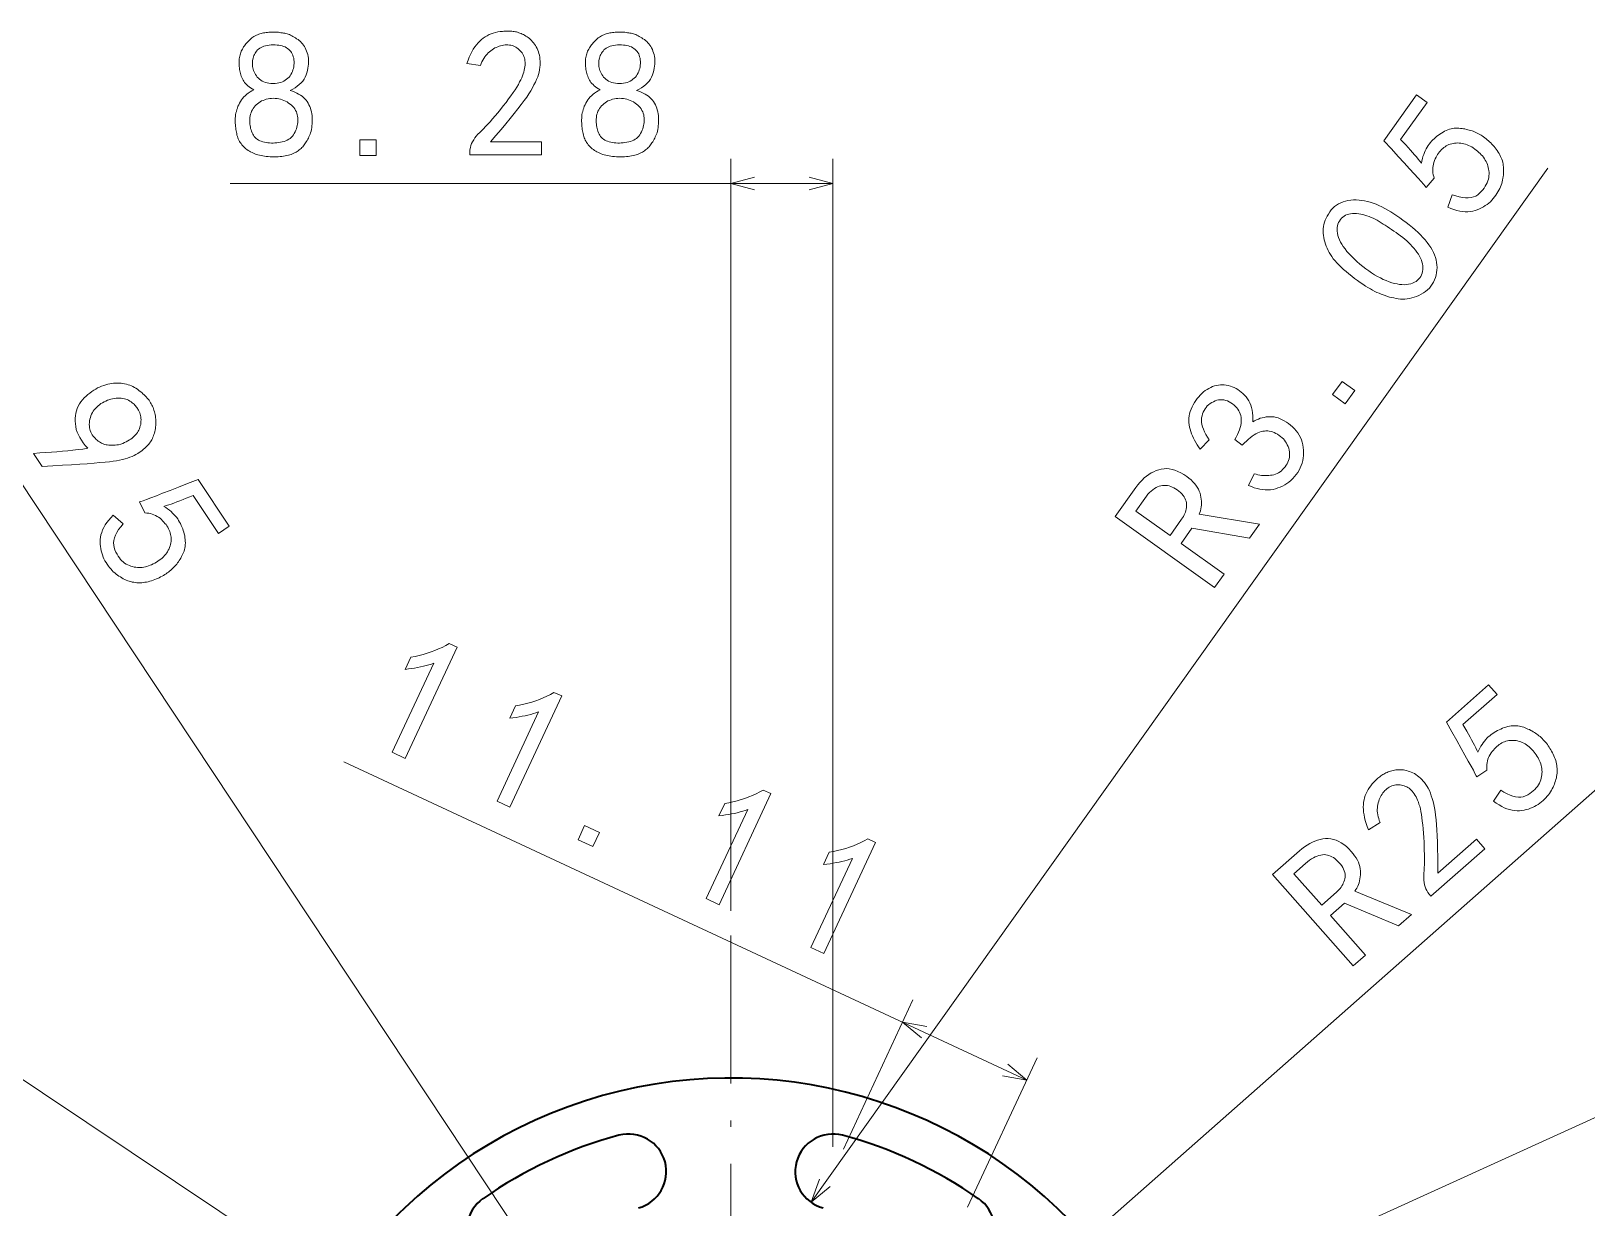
# Model space of a CAD drawing. Extents: x 71 to 1149, y 128 to 824.
# Drawn here: x 652.7 to 778.9, y 725.6 to 821 of the extents above; entities that cross this region are included whole.
import ezdxf

# ---------------------------------------------------------------- set-up
doc = ezdxf.new("R2010")
doc.units = 0
doc.linetypes.add('DASHDOT', pattern=[18.5, 12, -3, 0.5, -3])

msp = doc.modelspace()

# ---------------------------------------------------------------- linework, layer by layer
at = {"color": 7, "lineweight": 13}
for p, q in [((709.49, 697.62), (629.94, 817.54)), ((709.49, 749.67), (709.49, 810.67)), ((717.77, 730.53), (717.77, 810.67)), ((716, 726.05), (775.75, 809.91)), ((668.89, 808.67), (717.77, 808.67)), ((709.49, 697.62), (585.78, 780.28)), ((709.49, 697.62), (794, 772.19)), ((678.11, 761.78), (733.5, 735.96)), ((737.2, 713.62), (842.66, 761.66)), ((718.62, 730.35), (724.27, 742.47)), ((728.69, 725.65), (734.34, 737.77))]:
    msp.add_line(p, q, dxfattribs=at)
at = {"color": 7, "linetype": 'DASHDOT', "lineweight": 13}
msp.add_line((709.49, 747.67), (709.49, 647.57), dxfattribs=at)
at = {"color": 7, "lineweight": 13}
for points in [[(669.3, 813.85), (669.3, 813.98), (669.31, 814.12), (669.33, 814.26), (669.35, 814.4), (669.39, 814.53), (669.42, 814.67), (669.47, 814.8), (669.52, 814.94), (669.58, 815.07), (669.65, 815.2), (669.72, 815.34), (669.8, 815.46), (669.9, 815.58), (670, 815.7), (670.11, 815.8), (670.23, 815.91), (670.36, 816.01), (670.5, 816.1), (670.64, 816.19), (670.8, 816.27), (670.67, 816.36), (670.54, 816.44), (670.43, 816.52), (670.32, 816.61), (670.22, 816.7), (670.14, 816.79), (670.06, 816.88), (669.99, 816.98), (669.93, 817.07), (669.88, 817.17), (669.83, 817.27), (669.79, 817.37), (669.76, 817.48), (669.72, 817.59), (669.7, 817.7), (669.67, 817.81), (669.65, 817.93), (669.64, 818.05), (669.62, 818.17), (669.62, 818.3), (669.61, 818.42), (669.61, 818.54), (669.62, 818.66), (669.63, 818.78), (669.65, 818.89), (669.67, 819), (669.69, 819.1), (669.72, 819.2), (669.75, 819.3), (669.79, 819.4), (669.83, 819.49), (669.88, 819.58), (669.93, 819.67), (669.98, 819.76), (670.04, 819.84), (670.11, 819.93), (670.17, 820.01), (670.24, 820.1), (670.32, 820.18), (670.4, 820.26), (670.48, 820.34), (670.56, 820.41), (670.65, 820.48), (670.73, 820.54), (670.82, 820.6), (670.91, 820.65), (671.01, 820.7), (671.1, 820.74), (671.2, 820.78), (671.29, 820.81), (671.39, 820.84), (671.49, 820.86), (671.6, 820.89), (671.7, 820.9), (671.81, 820.92), (671.91, 820.93), (672.02, 820.94), (672.13, 820.95), (672.25, 820.95), (672.36, 820.96), (672.48, 820.96), (672.59, 820.95), (672.7, 820.95), (672.81, 820.94), (672.91, 820.93), (673.01, 820.91), (673.12, 820.9), (673.21, 820.88), (673.31, 820.86), (673.4, 820.84), (673.5, 820.82), (673.59, 820.78), (673.69, 820.75), (673.78, 820.71), (673.88, 820.66), (673.98, 820.61), (674.08, 820.55), (674.18, 820.49), (674.28, 820.42), (674.39, 820.35), (674.49, 820.27), (674.58, 820.19), (674.67, 820.1), (674.76, 820), (674.83, 819.89), (674.91, 819.78), (674.97, 819.67), (675.03, 819.54), (675.09, 819.42), (675.14, 819.28), (675.18, 819.14), (675.21, 818.99), (675.23, 818.84), (675.24, 818.69), (675.25, 818.53), (675.24, 818.36), (675.22, 818.2), (675.19, 818.02), (675.16, 817.84), (675.11, 817.66), (675.05, 817.48), (674.97, 817.31), (674.88, 817.14), (674.77, 816.99), (674.64, 816.84), (674.49, 816.7), (674.33, 816.57), (674.16, 816.44), (673.96, 816.32), (673.75, 816.22), (673.94, 816.16), (674.12, 816.09), (674.29, 816.01), (674.44, 815.93), (674.59, 815.85), (674.72, 815.76), (674.84, 815.66), (674.95, 815.55), (675.05, 815.44), (675.14, 815.32), (675.21, 815.2), (675.28, 815.07), (675.34, 814.93), (675.4, 814.79), (675.44, 814.65), (675.48, 814.5), (675.51, 814.34), (675.53, 814.18), (675.54, 814.02), (675.54, 813.85), (675.54, 813.68), (675.53, 813.51), (675.52, 813.36), (675.5, 813.21), (675.48, 813.07), (675.45, 812.93), (675.41, 812.8), (675.38, 812.68), (675.33, 812.57), (675.28, 812.46), (675.23, 812.36), (675.18, 812.26), (675.12, 812.16), (675.06, 812.07), (675.01, 811.98), (674.95, 811.9), (674.89, 811.82), (674.83, 811.74), (674.77, 811.66), (674.7, 811.59), (674.64, 811.52), (674.57, 811.46), (674.49, 811.4), (674.41, 811.34), (674.33, 811.28), (674.24, 811.23), (674.15, 811.18), (674.05, 811.13), (673.94, 811.08), (673.84, 811.04), (673.72, 811), (673.61, 810.97), (673.48, 810.94), (673.35, 810.91), (673.22, 810.89), (673.07, 810.87), (672.93, 810.86), (672.77, 810.85), (672.61, 810.84), (672.45, 810.84), (672.28, 810.84), (672.12, 810.85), (671.97, 810.86), (671.82, 810.87), (671.67, 810.89), (671.53, 810.91), (671.39, 810.94), (671.26, 810.97), (671.13, 811), (671, 811.04), (670.88, 811.09), (670.77, 811.13), (670.66, 811.18), (670.55, 811.24), (670.45, 811.3), (670.35, 811.36), (670.25, 811.43), (670.16, 811.5), (670.08, 811.57), (669.99, 811.65), (669.91, 811.73), (669.84, 811.82), (669.77, 811.91), (669.71, 812), (669.65, 812.09), (669.6, 812.19), (669.55, 812.29), (669.51, 812.39), (669.48, 812.5), (669.44, 812.6), (669.42, 812.72), (669.39, 812.83), (669.37, 812.95), (669.35, 813.07), (669.34, 813.19), (669.32, 813.31), (669.31, 813.44), (669.3, 813.57), (669.3, 813.71)], [(688.32, 811.25), (688.33, 811.42), (688.37, 811.59), (688.41, 811.75), (688.47, 811.91), (688.55, 812.07), (688.64, 812.22), (688.74, 812.37), (688.85, 812.52), (688.98, 812.67), (689.13, 812.81), (689.28, 812.95), (689.44, 813.11), (689.61, 813.29), (689.79, 813.49), (689.98, 813.69), (690.17, 813.92), (690.38, 814.16), (690.59, 814.42), (690.81, 814.69), (691.03, 814.97), (691.26, 815.26), (691.46, 815.54), (691.65, 815.8), (691.83, 816.05), (691.99, 816.28), (692.13, 816.5), (692.26, 816.71), (692.36, 816.91), (692.46, 817.09), (692.54, 817.26), (692.6, 817.42), (692.66, 817.57), (692.71, 817.72), (692.74, 817.87), (692.77, 818.01), (692.8, 818.14), (692.81, 818.28), (692.81, 818.4), (692.81, 818.53), (692.8, 818.64), (692.78, 818.76), (692.75, 818.87), (692.71, 818.97), (692.67, 819.07), (692.62, 819.17), (692.56, 819.27), (692.49, 819.35), (692.42, 819.44), (692.34, 819.52), (692.25, 819.6), (692.15, 819.67), (692.06, 819.73), (691.96, 819.78), (691.85, 819.83), (691.75, 819.87), (691.64, 819.89), (691.53, 819.91), (691.41, 819.92), (691.3, 819.92), (691.18, 819.92), (691.06, 819.9), (690.94, 819.88), (690.82, 819.85), (690.7, 819.81), (690.59, 819.77), (690.47, 819.72), (690.36, 819.67), (690.24, 819.6), (690.13, 819.53), (690.02, 819.45), (689.91, 819.37), (689.81, 819.28), (689.72, 819.17), (689.62, 819.07), (689.54, 818.95), (689.46, 818.82), (689.38, 818.69), (689.31, 818.55), (689.24, 818.4), (689.18, 818.24), (688.09, 818.41), (688.18, 818.67), (688.28, 818.92), (688.39, 819.15), (688.5, 819.36), (688.61, 819.56), (688.73, 819.75), (688.86, 819.92), (688.99, 820.08), (689.13, 820.22), (689.27, 820.35), (689.42, 820.47), (689.57, 820.57), (689.73, 820.66), (689.89, 820.75), (690.06, 820.82), (690.23, 820.88), (690.41, 820.93), (690.59, 820.97), (690.78, 821), (690.98, 821.01), (691.09, 821.02), (691.2, 821.03), (691.31, 821.04), (691.42, 821.04), (691.52, 821.04), (691.63, 821.03), (691.73, 821.02), (691.83, 821.01), (691.92, 821), (692.02, 820.99), (692.11, 820.97), (692.2, 820.94), (692.3, 820.91), (692.39, 820.88), (692.49, 820.84), (692.58, 820.8), (692.68, 820.75), (692.77, 820.7), (692.87, 820.64), (692.97, 820.58), (693.07, 820.51), (693.16, 820.44), (693.25, 820.36), (693.33, 820.28), (693.42, 820.18), (693.5, 820.08), (693.57, 819.98), (693.64, 819.87), (693.71, 819.75), (693.78, 819.63), (693.84, 819.5), (693.89, 819.36), (693.93, 819.22), (693.97, 819.08), (694, 818.93), (694.01, 818.77), (694.03, 818.61), (694.03, 818.44), (694.02, 818.27), (694.01, 818.1), (693.99, 817.91), (693.95, 817.72), (693.89, 817.53), (693.83, 817.32), (693.74, 817.11), (693.65, 816.9), (693.53, 816.67), (693.41, 816.44), (693.27, 816.2), (693.11, 815.96), (692.94, 815.69), (692.73, 815.4), (692.49, 815.08), (692.23, 814.74), (691.93, 814.36), (691.6, 813.96), (691.24, 813.52), (690.86, 813.06), (690.44, 812.57), (689.99, 812.05), (694.15, 812.05), (694.15, 811.01), (688.32, 811.01)], [(697.39, 813.85), (697.4, 813.98), (697.41, 814.12), (697.42, 814.26), (697.45, 814.4), (697.48, 814.53), (697.52, 814.67), (697.56, 814.8), (697.61, 814.94), (697.67, 815.07), (697.74, 815.2), (697.81, 815.34), (697.9, 815.46), (697.99, 815.58), (698.09, 815.7), (698.2, 815.8), (698.32, 815.91), (698.45, 816.01), (698.59, 816.1), (698.74, 816.19), (698.89, 816.27), (698.76, 816.36), (698.64, 816.44), (698.52, 816.52), (698.41, 816.61), (698.32, 816.7), (698.23, 816.79), (698.15, 816.88), (698.08, 816.98), (698.02, 817.07), (697.97, 817.17), (697.93, 817.27), (697.89, 817.37), (697.85, 817.48), (697.82, 817.59), (697.79, 817.7), (697.76, 817.81), (697.74, 817.93), (697.73, 818.05), (697.72, 818.17), (697.71, 818.3), (697.71, 818.42), (697.71, 818.54), (697.71, 818.66), (697.72, 818.78), (697.74, 818.89), (697.76, 819), (697.78, 819.1), (697.81, 819.2), (697.84, 819.3), (697.88, 819.4), (697.93, 819.49), (697.97, 819.58), (698.02, 819.67), (698.08, 819.76), (698.14, 819.84), (698.2, 819.93), (698.27, 820.01), (698.34, 820.1), (698.41, 820.18), (698.49, 820.26), (698.57, 820.34), (698.66, 820.41), (698.74, 820.48), (698.83, 820.54), (698.92, 820.6), (699.01, 820.65), (699.1, 820.7), (699.19, 820.74), (699.29, 820.78), (699.39, 820.81), (699.48, 820.84), (699.59, 820.86), (699.69, 820.89), (699.79, 820.9), (699.9, 820.92), (700.01, 820.93), (700.12, 820.94), (700.23, 820.95), (700.34, 820.95), (700.46, 820.96), (700.57, 820.96), (700.68, 820.95), (700.79, 820.95), (700.9, 820.94), (701, 820.93), (701.11, 820.91), (701.21, 820.9), (701.31, 820.88), (701.4, 820.86), (701.5, 820.84), (701.59, 820.82), (701.68, 820.78), (701.78, 820.75), (701.87, 820.71), (701.97, 820.66), (702.07, 820.61), (702.17, 820.55), (702.27, 820.49), (702.37, 820.42), (702.48, 820.35), (702.58, 820.27), (702.67, 820.19), (702.76, 820.1), (702.85, 820), (702.93, 819.89), (703, 819.78), (703.06, 819.67), (703.13, 819.54), (703.18, 819.42), (703.23, 819.28), (703.27, 819.14), (703.3, 818.99), (703.32, 818.84), (703.34, 818.69), (703.34, 818.53), (703.33, 818.36), (703.31, 818.2), (703.29, 818.02), (703.25, 817.84), (703.2, 817.66), (703.14, 817.48), (703.06, 817.31), (702.97, 817.14), (702.86, 816.99), (702.73, 816.84), (702.59, 816.7), (702.43, 816.57), (702.25, 816.44), (702.05, 816.32), (701.84, 816.22), (702.03, 816.16), (702.21, 816.09), (702.38, 816.01), (702.54, 815.93), (702.68, 815.85), (702.81, 815.76), (702.93, 815.66), (703.04, 815.55), (703.14, 815.44), (703.23, 815.32), (703.31, 815.2), (703.38, 815.07), (703.44, 814.93), (703.49, 814.79), (703.53, 814.65), (703.57, 814.5), (703.6, 814.34), (703.62, 814.18), (703.63, 814.02), (703.63, 813.85), (703.63, 813.68), (703.62, 813.51), (703.61, 813.36), (703.59, 813.21), (703.57, 813.07), (703.54, 812.93), (703.51, 812.8), (703.47, 812.68), (703.42, 812.57), (703.37, 812.46), (703.32, 812.36), (703.27, 812.26), (703.21, 812.16), (703.16, 812.07), (703.1, 811.98), (703.04, 811.9), (702.98, 811.82), (702.92, 811.74), (702.86, 811.66), (702.8, 811.59), (702.73, 811.52), (702.66, 811.46), (702.58, 811.4), (702.5, 811.34), (702.42, 811.28), (702.33, 811.23), (702.24, 811.18), (702.14, 811.13), (702.04, 811.08), (701.93, 811.04), (701.82, 811), (701.7, 810.97), (701.57, 810.94), (701.44, 810.91), (701.31, 810.89), (701.17, 810.87), (701.02, 810.86), (700.87, 810.85), (700.71, 810.84), (700.54, 810.84), (700.38, 810.84), (700.22, 810.85), (700.06, 810.86), (699.91, 810.87), (699.76, 810.89), (699.62, 810.91), (699.48, 810.94), (699.35, 810.97), (699.22, 811), (699.1, 811.04), (698.98, 811.09), (698.86, 811.13), (698.75, 811.18), (698.64, 811.24), (698.54, 811.3), (698.44, 811.36), (698.35, 811.43), (698.26, 811.5), (698.17, 811.57), (698.09, 811.65), (698.01, 811.73), (697.93, 811.82), (697.87, 811.91), (697.8, 812), (697.75, 812.09), (697.69, 812.19), (697.65, 812.29), (697.6, 812.39), (697.57, 812.5), (697.54, 812.6), (697.51, 812.72), (697.48, 812.83), (697.46, 812.95), (697.44, 813.07), (697.43, 813.19), (697.41, 813.31), (697.4, 813.44), (697.4, 813.57), (697.39, 813.71)], [(670.69, 818.41), (670.69, 818.3), (670.7, 818.18), (670.72, 818.07), (670.75, 817.96), (670.79, 817.85), (670.83, 817.74), (670.88, 817.63), (670.95, 817.53), (671.01, 817.42), (671.09, 817.31), (671.18, 817.22), (671.27, 817.13), (671.38, 817.05), (671.49, 816.98), (671.61, 816.92), (671.74, 816.88), (671.88, 816.84), (672.03, 816.82), (672.19, 816.8), (672.36, 816.79), (672.53, 816.8), (672.69, 816.82), (672.84, 816.84), (672.99, 816.88), (673.12, 816.92), (673.25, 816.98), (673.36, 817.05), (673.47, 817.13), (673.57, 817.22), (673.66, 817.31), (673.75, 817.42), (673.82, 817.53), (673.88, 817.65), (673.94, 817.76), (673.98, 817.89), (674.02, 818.01), (674.04, 818.14), (674.06, 818.28), (674.07, 818.42), (674.07, 818.56), (674.06, 818.7), (674.04, 818.83), (674.01, 818.96), (673.97, 819.08), (673.92, 819.19), (673.87, 819.29), (673.8, 819.39), (673.73, 819.47), (673.64, 819.55), (673.55, 819.63), (673.45, 819.69), (673.34, 819.75), (673.22, 819.8), (673.1, 819.84), (672.97, 819.87), (672.83, 819.9), (672.69, 819.91), (672.54, 819.92), (672.38, 819.92), (672.22, 819.92), (672.06, 819.9), (671.9, 819.88), (671.76, 819.85), (671.63, 819.81), (671.5, 819.76), (671.39, 819.71), (671.29, 819.65), (671.19, 819.58), (671.11, 819.51), (671.03, 819.42), (670.97, 819.34), (670.91, 819.25), (670.86, 819.15), (670.81, 819.05), (670.77, 818.95), (670.74, 818.85), (670.72, 818.75), (670.7, 818.64), (670.69, 818.53)], [(698.78, 818.41), (698.78, 818.3), (698.8, 818.18), (698.82, 818.07), (698.84, 817.96), (698.88, 817.85), (698.92, 817.74), (698.98, 817.63), (699.04, 817.53), (699.11, 817.42), (699.18, 817.31), (699.27, 817.22), (699.36, 817.13), (699.47, 817.05), (699.58, 816.98), (699.7, 816.92), (699.84, 816.88), (699.98, 816.84), (700.13, 816.82), (700.29, 816.8), (700.46, 816.79), (700.62, 816.8), (700.78, 816.82), (700.94, 816.84), (701.08, 816.88), (701.21, 816.92), (701.34, 816.98), (701.46, 817.05), (701.56, 817.13), (701.66, 817.22), (701.76, 817.31), (701.84, 817.42), (701.91, 817.53), (701.97, 817.65), (702.03, 817.76), (702.07, 817.89), (702.11, 818.01), (702.14, 818.14), (702.15, 818.28), (702.16, 818.42), (702.16, 818.56), (702.15, 818.7), (702.13, 818.83), (702.1, 818.96), (702.06, 819.08), (702.02, 819.19), (701.96, 819.29), (701.89, 819.39), (701.82, 819.47), (701.73, 819.55), (701.64, 819.63), (701.54, 819.69), (701.43, 819.75), (701.31, 819.8), (701.19, 819.84), (701.06, 819.87), (700.93, 819.9), (700.78, 819.91), (700.63, 819.92), (700.47, 819.92), (700.31, 819.92), (700.15, 819.9), (699.99, 819.88), (699.85, 819.85), (699.72, 819.81), (699.6, 819.76), (699.48, 819.71), (699.38, 819.65), (699.28, 819.58), (699.2, 819.51), (699.13, 819.42), (699.06, 819.34), (699, 819.25), (698.95, 819.15), (698.9, 819.05), (698.87, 818.95), (698.83, 818.85), (698.81, 818.75), (698.79, 818.64), (698.78, 818.53)], [(670.48, 813.9), (670.48, 813.77), (670.48, 813.63), (670.49, 813.5), (670.51, 813.38), (670.53, 813.25), (670.55, 813.13), (670.59, 813.02), (670.62, 812.91), (670.67, 812.8), (670.72, 812.69), (670.77, 812.59), (670.84, 812.5), (670.91, 812.41), (670.99, 812.33), (671.08, 812.26), (671.18, 812.2), (671.29, 812.15), (671.41, 812.1), (671.53, 812.06), (671.67, 812.03), (671.81, 812), (671.95, 811.98), (672.09, 811.97), (672.23, 811.96), (672.38, 811.96), (672.52, 811.97), (672.67, 811.98), (672.82, 812), (672.96, 812.02), (673.11, 812.05), (673.26, 812.09), (673.4, 812.14), (673.52, 812.2), (673.64, 812.27), (673.75, 812.34), (673.85, 812.43), (673.94, 812.52), (674.02, 812.63), (674.09, 812.74), (674.15, 812.86), (674.21, 812.99), (674.26, 813.12), (674.29, 813.25), (674.33, 813.37), (674.35, 813.5), (674.37, 813.63), (674.38, 813.75), (674.38, 813.88), (674.37, 814.01), (674.36, 814.14), (674.33, 814.26), (674.3, 814.38), (674.26, 814.5), (674.2, 814.61), (674.13, 814.72), (674.06, 814.83), (673.97, 814.93), (673.87, 815.02), (673.76, 815.12), (673.63, 815.2), (673.51, 815.29), (673.38, 815.36), (673.24, 815.42), (673.11, 815.47), (672.97, 815.52), (672.83, 815.55), (672.69, 815.57), (672.54, 815.58), (672.4, 815.59), (672.25, 815.58), (672.1, 815.57), (671.96, 815.54), (671.82, 815.51), (671.69, 815.47), (671.56, 815.42), (671.44, 815.37), (671.32, 815.3), (671.21, 815.23), (671.11, 815.15), (671, 815.06), (670.91, 814.97), (670.83, 814.87), (670.75, 814.76), (670.69, 814.65), (670.63, 814.54), (670.58, 814.42), (670.54, 814.3), (670.51, 814.17), (670.49, 814.04)], [(698.58, 813.9), (698.57, 813.77), (698.58, 813.63), (698.59, 813.5), (698.6, 813.38), (698.62, 813.25), (698.65, 813.13), (698.68, 813.02), (698.72, 812.91), (698.76, 812.8), (698.81, 812.69), (698.86, 812.59), (698.93, 812.5), (699, 812.41), (699.09, 812.33), (699.18, 812.26), (699.28, 812.2), (699.38, 812.15), (699.5, 812.1), (699.63, 812.06), (699.76, 812.03), (699.9, 812), (700.04, 811.98), (700.18, 811.97), (700.33, 811.96), (700.47, 811.96), (700.61, 811.97), (700.76, 811.98), (700.91, 812), (701.06, 812.02), (701.21, 812.05), (701.35, 812.09), (701.49, 812.14), (701.62, 812.2), (701.73, 812.27), (701.84, 812.34), (701.94, 812.43), (702.03, 812.52), (702.11, 812.63), (702.18, 812.74), (702.25, 812.86), (702.3, 812.99), (702.35, 813.12), (702.39, 813.25), (702.42, 813.37), (702.44, 813.5), (702.46, 813.63), (702.47, 813.75), (702.47, 813.88), (702.46, 814.01), (702.45, 814.14), (702.43, 814.26), (702.39, 814.38), (702.35, 814.5), (702.29, 814.61), (702.23, 814.72), (702.15, 814.83), (702.06, 814.93), (701.96, 815.02), (701.85, 815.12), (701.73, 815.2), (701.6, 815.29), (701.47, 815.36), (701.33, 815.42), (701.2, 815.47), (701.06, 815.52), (700.92, 815.55), (700.78, 815.57), (700.64, 815.58), (700.49, 815.59), (700.34, 815.58), (700.19, 815.57), (700.05, 815.54), (699.91, 815.51), (699.78, 815.47), (699.65, 815.42), (699.53, 815.37), (699.41, 815.3), (699.3, 815.23), (699.2, 815.15), (699.1, 815.06), (699, 814.97), (698.92, 814.87), (698.84, 814.76), (698.78, 814.65), (698.72, 814.54), (698.67, 814.42), (698.64, 814.3), (698.61, 814.17), (698.59, 814.04)], [(768.01, 807.77), (768.3, 807.67), (768.58, 807.59), (768.84, 807.54), (769.09, 807.51), (769.31, 807.51), (769.53, 807.54), (769.73, 807.59), (769.91, 807.66), (770.07, 807.77), (770.22, 807.89), (770.36, 808.03), (770.48, 808.17), (770.59, 808.31), (770.69, 808.45), (770.77, 808.6), (770.84, 808.74), (770.89, 808.88), (770.94, 809.02), (770.97, 809.16), (770.98, 809.3), (770.99, 809.45), (770.99, 809.58), (770.98, 809.72), (770.96, 809.85), (770.93, 809.98), (770.9, 810.11), (770.86, 810.23), (770.81, 810.35), (770.75, 810.47), (770.69, 810.58), (770.61, 810.69), (770.54, 810.8), (770.45, 810.91), (770.36, 811.01), (770.27, 811.11), (770.17, 811.2), (770.06, 811.3), (769.95, 811.39), (769.84, 811.47), (769.71, 811.56), (769.59, 811.64), (769.46, 811.71), (769.33, 811.77), (769.21, 811.82), (769.08, 811.87), (768.95, 811.9), (768.83, 811.93), (768.7, 811.95), (768.57, 811.96), (768.44, 811.97), (768.32, 811.96), (768.19, 811.95), (768.07, 811.93), (767.96, 811.9), (767.84, 811.87), (767.73, 811.83), (767.63, 811.78), (767.52, 811.73), (767.42, 811.66), (767.32, 811.59), (767.23, 811.51), (767.14, 811.43), (767.06, 811.34), (766.97, 811.24), (766.9, 811.14), (766.82, 811.03), (766.75, 810.92), (766.69, 810.8), (766.63, 810.67), (766.57, 810.53), (766.52, 810.39), (766.48, 810.25), (766.45, 810.11), (766.43, 809.97), (766.42, 809.83), (766.43, 809.69), (766.44, 809.54), (766.46, 809.39), (766.5, 809.25), (766.54, 809.1), (765.88, 808.36), (765.8, 808.46), (765.67, 808.61), (765.48, 808.83), (765.23, 809.11), (764.92, 809.46), (764.55, 809.87), (764.11, 810.34), (763.62, 810.88), (763.07, 811.48), (762.47, 812.14), (765.12, 815.86), (765.96, 815.26), (763.82, 812.25), (764.03, 812.02), (764.24, 811.8), (764.43, 811.59), (764.62, 811.39), (764.79, 811.2), (764.95, 811.01), (765.11, 810.83), (765.25, 810.66), (765.38, 810.49), (765.5, 810.33), (765.54, 810.52), (765.59, 810.7), (765.63, 810.87), (765.69, 811.03), (765.75, 811.19), (765.82, 811.34), (765.89, 811.48), (765.97, 811.62), (766.05, 811.75), (766.14, 811.87), (766.23, 811.99), (766.33, 812.1), (766.43, 812.21), (766.54, 812.31), (766.65, 812.41), (766.76, 812.51), (766.88, 812.6), (767, 812.68), (767.13, 812.77), (767.26, 812.84), (767.39, 812.92), (767.52, 812.98), (767.65, 813.03), (767.78, 813.08), (767.91, 813.12), (768.04, 813.14), (768.17, 813.16), (768.3, 813.17), (768.43, 813.17), (768.55, 813.17), (768.68, 813.15), (768.8, 813.14), (768.92, 813.12), (769.04, 813.1), (769.16, 813.07), (769.27, 813.04), (769.39, 813.01), (769.5, 812.98), (769.61, 812.94), (769.71, 812.91), (769.82, 812.86), (769.93, 812.82), (770.03, 812.77), (770.13, 812.71), (770.24, 812.66), (770.34, 812.59), (770.44, 812.53), (770.55, 812.46), (770.65, 812.39), (770.75, 812.31), (770.85, 812.23), (770.94, 812.15), (771.04, 812.06), (771.13, 811.97), (771.22, 811.87), (771.31, 811.78), (771.4, 811.67), (771.49, 811.57), (771.57, 811.46), (771.66, 811.35), (771.73, 811.23), (771.81, 811.11), (771.87, 811), (771.93, 810.88), (771.98, 810.76), (772.03, 810.64), (772.07, 810.51), (772.1, 810.39), (772.13, 810.27), (772.15, 810.14), (772.16, 810.02), (772.17, 809.89), (772.17, 809.76), (772.17, 809.63), (772.17, 809.5), (772.16, 809.37), (772.14, 809.23), (772.12, 809.1), (772.09, 808.96), (772.06, 808.82), (772.02, 808.68), (771.97, 808.55), (771.92, 808.41), (771.86, 808.27), (771.79, 808.14), (771.71, 808), (771.63, 807.86), (771.54, 807.73), (771.44, 807.59), (771.33, 807.46), (771.22, 807.33), (771.1, 807.2), (770.97, 807.09), (770.83, 806.98), (770.69, 806.88), (770.54, 806.78), (770.38, 806.7), (770.21, 806.62), (770.04, 806.55), (769.86, 806.48), (769.67, 806.43), (769.48, 806.4), (769.27, 806.38), (769.06, 806.38), (768.84, 806.4), (768.62, 806.44), (768.38, 806.49), (768.14, 806.56), (767.89, 806.65), (767.64, 806.75)], [(680.74, 810.96), (679.41, 810.96), (679.41, 812.23), (680.74, 812.23)], [(759.85, 801.16), (759.62, 801.34), (759.4, 801.53), (759.19, 801.71), (759, 801.89), (758.82, 802.07), (758.65, 802.24), (758.5, 802.41), (758.36, 802.58), (758.24, 802.75), (758.13, 802.92), (758.03, 803.09), (757.94, 803.25), (757.86, 803.42), (757.79, 803.59), (757.73, 803.76), (757.67, 803.94), (757.63, 804.11), (757.59, 804.29), (757.57, 804.47), (757.55, 804.65), (757.54, 804.82), (757.55, 805), (757.57, 805.18), (757.6, 805.35), (757.64, 805.53), (757.7, 805.7), (757.77, 805.87), (757.86, 806.04), (757.96, 806.2), (758.07, 806.37), (758.19, 806.53), (758.32, 806.67), (758.47, 806.8), (758.62, 806.92), (758.79, 807.02), (758.96, 807.11), (759.15, 807.18), (759.35, 807.24), (759.55, 807.29), (759.77, 807.32), (760, 807.34), (760.22, 807.34), (760.45, 807.33), (760.68, 807.31), (760.9, 807.28), (761.13, 807.23), (761.36, 807.16), (761.6, 807.09), (761.83, 807), (762.06, 806.9), (762.3, 806.78), (762.53, 806.66), (762.77, 806.52), (763.02, 806.38), (763.26, 806.23), (763.51, 806.06), (763.76, 805.89), (764.01, 805.71), (764.27, 805.52), (764.52, 805.32), (764.77, 805.11), (765.01, 804.91), (765.23, 804.71), (765.44, 804.5), (765.63, 804.3), (765.81, 804.1), (765.97, 803.89), (766.12, 803.69), (766.26, 803.49), (766.38, 803.29), (766.48, 803.09), (766.57, 802.89), (766.64, 802.68), (766.7, 802.48), (766.74, 802.28), (766.76, 802.07), (766.77, 801.87), (766.76, 801.66), (766.74, 801.46), (766.7, 801.25), (766.64, 801.05), (766.57, 800.86), (766.49, 800.68), (766.39, 800.5), (766.28, 800.34), (766.15, 800.19), (766, 800.06), (765.85, 799.93), (765.67, 799.81), (765.49, 799.7), (765.29, 799.6), (765.1, 799.52), (764.91, 799.45), (764.72, 799.39), (764.54, 799.35), (764.35, 799.32), (764.17, 799.3), (763.98, 799.29), (763.8, 799.3), (763.62, 799.32), (763.45, 799.35), (763.27, 799.39), (763.09, 799.43), (762.92, 799.47), (762.75, 799.52), (762.57, 799.58), (762.4, 799.64), (762.23, 799.7), (762.07, 799.77), (761.9, 799.84), (761.73, 799.92), (761.55, 800.02), (761.37, 800.12), (761.17, 800.23), (760.97, 800.36), (760.76, 800.5), (760.55, 800.65), (760.32, 800.81), (760.09, 800.98)], [(760.28, 802.35), (760.52, 802.14), (760.75, 801.95), (760.99, 801.76), (761.23, 801.59), (761.47, 801.43), (761.7, 801.28), (761.94, 801.14), (762.18, 801.02), (762.41, 800.9), (762.65, 800.8), (762.88, 800.71), (763.11, 800.63), (763.32, 800.57), (763.54, 800.53), (763.74, 800.49), (763.93, 800.48), (764.12, 800.47), (764.3, 800.48), (764.47, 800.51), (764.64, 800.55), (764.79, 800.6), (764.94, 800.67), (765.07, 800.74), (765.18, 800.83), (765.28, 800.92), (765.37, 801.02), (765.45, 801.14), (765.51, 801.26), (765.56, 801.4), (765.59, 801.54), (765.61, 801.69), (765.62, 801.84), (765.61, 802), (765.59, 802.15), (765.55, 802.31), (765.5, 802.46), (765.43, 802.62), (765.35, 802.78), (765.26, 802.94), (765.14, 803.1), (765.02, 803.26), (764.89, 803.42), (764.76, 803.58), (764.62, 803.73), (764.47, 803.88), (764.32, 804.02), (764.16, 804.16), (763.99, 804.3), (763.81, 804.44), (763.63, 804.57), (763.45, 804.7), (763.27, 804.82), (763.09, 804.94), (762.92, 805.06), (762.74, 805.18), (762.57, 805.29), (762.4, 805.39), (762.24, 805.49), (762.07, 805.59), (761.91, 805.69), (761.75, 805.78), (761.59, 805.86), (761.42, 805.93), (761.26, 806), (761.09, 806.06), (760.93, 806.11), (760.76, 806.15), (760.59, 806.19), (760.42, 806.22), (760.24, 806.24), (760.08, 806.25), (759.92, 806.24), (759.76, 806.23), (759.62, 806.2), (759.49, 806.16), (759.36, 806.1), (759.24, 806.03), (759.13, 805.95), (759.03, 805.86), (758.94, 805.75), (758.86, 805.63), (758.79, 805.51), (758.74, 805.38), (758.7, 805.24), (758.68, 805.1), (758.67, 804.95), (758.68, 804.8), (758.7, 804.64), (758.74, 804.47), (758.79, 804.29), (758.86, 804.12), (758.94, 803.93), (759.05, 803.75), (759.17, 803.56), (759.31, 803.37), (759.47, 803.17), (759.64, 802.97), (759.83, 802.77), (760.05, 802.56)], [(652.95, 786.79), (653.44, 786.82), (653.92, 786.85), (654.39, 786.88), (654.84, 786.92), (655.29, 786.96), (655.72, 787), (656.14, 787.04), (656.55, 787.09), (656.94, 787.14), (657.33, 787.2), (657.14, 787.42), (656.97, 787.63), (656.82, 787.85), (656.69, 788.07), (656.58, 788.29), (656.49, 788.51), (656.41, 788.73), (656.36, 788.96), (656.33, 789.18), (656.31, 789.41), (656.32, 789.63), (656.34, 789.84), (656.37, 790.05), (656.42, 790.25), (656.49, 790.44), (656.57, 790.62), (656.66, 790.8), (656.78, 790.97), (656.9, 791.13), (657.05, 791.28), (657.2, 791.42), (657.35, 791.56), (657.51, 791.68), (657.66, 791.8), (657.82, 791.91), (657.98, 792), (658.14, 792.09), (658.3, 792.17), (658.46, 792.24), (658.63, 792.29), (658.79, 792.34), (658.96, 792.39), (659.12, 792.42), (659.27, 792.45), (659.43, 792.47), (659.59, 792.48), (659.74, 792.49), (659.89, 792.49), (660.04, 792.48), (660.18, 792.46), (660.33, 792.43), (660.47, 792.4), (660.61, 792.36), (660.74, 792.32), (660.88, 792.27), (661, 792.21), (661.13, 792.14), (661.25, 792.07), (661.37, 791.99), (661.49, 791.9), (661.6, 791.81), (661.71, 791.72), (661.81, 791.63), (661.91, 791.54), (662, 791.45), (662.08, 791.36), (662.16, 791.27), (662.24, 791.18), (662.31, 791.09), (662.37, 791), (662.43, 790.9), (662.48, 790.81), (662.54, 790.71), (662.58, 790.61), (662.63, 790.5), (662.67, 790.39), (662.71, 790.28), (662.74, 790.17), (662.77, 790.05), (662.8, 789.93), (662.82, 789.81), (662.84, 789.68), (662.85, 789.56), (662.86, 789.44), (662.86, 789.31), (662.86, 789.19), (662.85, 789.06), (662.84, 788.93), (662.82, 788.81), (662.8, 788.68), (662.77, 788.55), (662.74, 788.43), (662.7, 788.31), (662.66, 788.2), (662.62, 788.09), (662.58, 787.99), (662.53, 787.89), (662.47, 787.8), (662.42, 787.71), (662.35, 787.62), (662.29, 787.54), (662.22, 787.45), (662.14, 787.37), (662.05, 787.29), (661.96, 787.2), (661.86, 787.12), (661.75, 787.03), (661.64, 786.95), (661.52, 786.86), (661.39, 786.77), (661.25, 786.69), (661.1, 786.61), (660.94, 786.54), (660.76, 786.47), (660.57, 786.4), (660.36, 786.34), (660.15, 786.29), (659.91, 786.24), (659.67, 786.19), (659.41, 786.15), (659.11, 786.11), (658.75, 786.08), (658.33, 786.04), (657.85, 785.99), (657.3, 785.95), (656.7, 785.91), (656.03, 785.87), (655.3, 785.82), (654.51, 785.78), (653.65, 785.73)], [(760.1, 791.89), (759.33, 790.81), (758.3, 791.55), (759.07, 792.63)], [(658.17, 790.64), (658.06, 790.54), (657.96, 790.43), (657.86, 790.32), (657.78, 790.21), (657.71, 790.09), (657.64, 789.96), (657.59, 789.84), (657.55, 789.7), (657.51, 789.56), (657.48, 789.42), (657.47, 789.28), (657.46, 789.14), (657.47, 789), (657.48, 788.87), (657.51, 788.75), (657.54, 788.63), (657.58, 788.51), (657.64, 788.4), (657.7, 788.29), (657.78, 788.19), (657.86, 788.1), (657.94, 788.01), (658.02, 787.92), (658.11, 787.85), (658.19, 787.78), (658.28, 787.72), (658.36, 787.66), (658.45, 787.62), (658.54, 787.58), (658.63, 787.54), (658.72, 787.51), (658.82, 787.49), (658.92, 787.47), (659.04, 787.46), (659.16, 787.45), (659.28, 787.45), (659.41, 787.45), (659.55, 787.45), (659.69, 787.47), (659.84, 787.48), (660.01, 787.54), (660.17, 787.6), (660.32, 787.67), (660.46, 787.73), (660.59, 787.81), (660.72, 787.88), (660.84, 787.95), (660.94, 788.03), (661.04, 788.12), (661.14, 788.2), (661.22, 788.29), (661.3, 788.38), (661.37, 788.48), (661.43, 788.58), (661.48, 788.68), (661.53, 788.79), (661.57, 788.9), (661.6, 789.02), (661.63, 789.14), (661.64, 789.27), (661.65, 789.39), (661.66, 789.51), (661.65, 789.63), (661.64, 789.75), (661.61, 789.86), (661.58, 789.97), (661.55, 790.08), (661.5, 790.18), (661.45, 790.28), (661.39, 790.38), (661.36, 790.44), (661.32, 790.51), (661.27, 790.57), (661.22, 790.64), (661.16, 790.7), (661.09, 790.77), (661.02, 790.83), (660.94, 790.9), (660.85, 790.97), (660.75, 791.03), (660.65, 791.09), (660.54, 791.15), (660.43, 791.19), (660.31, 791.22), (660.19, 791.25), (660.06, 791.27), (659.93, 791.27), (659.79, 791.27), (659.65, 791.26), (659.5, 791.24), (659.35, 791.22), (659.21, 791.18), (659.06, 791.14), (658.93, 791.09), (658.79, 791.03), (658.66, 790.97), (658.53, 790.9), (658.41, 790.82), (658.29, 790.73)], [(751.49, 784.19), (751.95, 785.14), (752.1, 785.09), (752.25, 785.06), (752.4, 785.02), (752.54, 785), (752.69, 784.99), (752.83, 784.98), (752.98, 784.98), (753.12, 784.99), (753.26, 785.01), (753.4, 785.03), (753.54, 785.06), (753.67, 785.11), (753.8, 785.16), (753.92, 785.22), (754.04, 785.3), (754.15, 785.38), (754.25, 785.48), (754.35, 785.58), (754.45, 785.7), (754.53, 785.82), (754.61, 785.95), (754.68, 786.08), (754.73, 786.22), (754.77, 786.35), (754.8, 786.49), (754.81, 786.63), (754.81, 786.77), (754.8, 786.91), (754.78, 787.06), (754.74, 787.2), (754.69, 787.34), (754.63, 787.48), (754.56, 787.61), (754.49, 787.73), (754.4, 787.85), (754.31, 787.96), (754.2, 788.06), (754.09, 788.16), (753.97, 788.25), (753.84, 788.34), (753.71, 788.41), (753.57, 788.47), (753.44, 788.53), (753.31, 788.56), (753.17, 788.59), (753.04, 788.61), (752.9, 788.61), (752.77, 788.6), (752.64, 788.58), (752.5, 788.55), (752.37, 788.5), (752.23, 788.44), (752.08, 788.37), (751.94, 788.28), (751.79, 788.18), (751.63, 788.06), (751.48, 787.93), (751.32, 787.79), (751.15, 787.63), (750.98, 787.46), (750.37, 787.9), (750.49, 788.11), (750.59, 788.31), (750.67, 788.5), (750.75, 788.69), (750.8, 788.88), (750.85, 789.05), (750.88, 789.23), (750.89, 789.39), (750.89, 789.55), (750.88, 789.7), (750.85, 789.85), (750.81, 789.99), (750.76, 790.12), (750.7, 790.25), (750.62, 790.38), (750.53, 790.49), (750.43, 790.6), (750.32, 790.7), (750.19, 790.8), (750.06, 790.89), (749.91, 790.97), (749.77, 791.04), (749.63, 791.08), (749.48, 791.12), (749.34, 791.13), (749.2, 791.14), (749.06, 791.12), (748.92, 791.09), (748.77, 791.05), (748.63, 790.98), (748.5, 790.91), (748.37, 790.83), (748.25, 790.73), (748.14, 790.63), (748.05, 790.52), (747.96, 790.4), (747.88, 790.27), (747.81, 790.14), (747.75, 789.99), (747.71, 789.83), (747.67, 789.67), (747.66, 789.5), (747.67, 789.32), (747.7, 789.14), (747.75, 788.94), (747.82, 788.75), (747.91, 788.54), (748.02, 788.33), (748.15, 788.11), (748.3, 787.88), (747.56, 787.14), (747.43, 787.31), (747.32, 787.49), (747.21, 787.67), (747.11, 787.85), (747.02, 788.02), (746.94, 788.2), (746.87, 788.38), (746.8, 788.56), (746.75, 788.74), (746.7, 788.92), (746.66, 789.1), (746.64, 789.28), (746.64, 789.46), (746.64, 789.64), (746.67, 789.82), (746.7, 790), (746.76, 790.18), (746.82, 790.36), (746.9, 790.55), (747, 790.73), (747.1, 790.91), (747.21, 791.08), (747.32, 791.23), (747.44, 791.38), (747.57, 791.52), (747.7, 791.65), (747.83, 791.77), (747.97, 791.88), (748.12, 791.97), (748.26, 792.06), (748.42, 792.14), (748.57, 792.2), (748.73, 792.26), (748.88, 792.3), (749.04, 792.33), (749.2, 792.34), (749.36, 792.35), (749.52, 792.34), (749.68, 792.32), (749.84, 792.29), (750.01, 792.24), (750.16, 792.19), (750.32, 792.12), (750.47, 792.05), (750.61, 791.96), (750.75, 791.86), (750.89, 791.75), (751.03, 791.64), (751.16, 791.51), (751.28, 791.37), (751.4, 791.22), (751.5, 791.05), (751.59, 790.88), (751.67, 790.7), (751.73, 790.5), (751.78, 790.29), (751.81, 790.07), (751.83, 789.84), (751.84, 789.6), (751.83, 789.34), (751.98, 789.43), (752.13, 789.51), (752.29, 789.57), (752.44, 789.63), (752.6, 789.68), (752.75, 789.71), (752.91, 789.74), (753.07, 789.75), (753.23, 789.76), (753.4, 789.75), (753.56, 789.74), (753.72, 789.7), (753.89, 789.66), (754.05, 789.6), (754.22, 789.52), (754.38, 789.43), (754.55, 789.33), (754.72, 789.21), (754.88, 789.08), (755.05, 788.93), (755.21, 788.77), (755.35, 788.61), (755.48, 788.44), (755.59, 788.26), (755.69, 788.08), (755.77, 787.88), (755.84, 787.69), (755.89, 787.48), (755.92, 787.27), (755.94, 787.05), (755.95, 786.83), (755.94, 786.62), (755.92, 786.41), (755.88, 786.2), (755.83, 786), (755.76, 785.8), (755.68, 785.61), (755.58, 785.43), (755.47, 785.24), (755.35, 785.07), (755.21, 784.9), (755.07, 784.74), (754.92, 784.59), (754.76, 784.46), (754.6, 784.34), (754.43, 784.23), (754.25, 784.13), (754.06, 784.05), (753.87, 783.98), (753.67, 783.91), (753.47, 783.87), (753.26, 783.84), (753.05, 783.82), (752.84, 783.83), (752.62, 783.85), (752.4, 783.88), (752.18, 783.93), (751.95, 784), (751.72, 784.09)], [(752.38, 781.05), (751.57, 779.92), (746.88, 780.71), (746.01, 779.49), (749.5, 777), (748.72, 775.92), (740.67, 781.66), (742.35, 784.01), (742.51, 784.23), (742.68, 784.43), (742.86, 784.62), (743.03, 784.79), (743.22, 784.94), (743.4, 785.08), (743.6, 785.2), (743.79, 785.3), (743.99, 785.39), (744.2, 785.46), (744.41, 785.51), (744.63, 785.54), (744.84, 785.55), (745.06, 785.53), (745.29, 785.48), (745.52, 785.42), (745.75, 785.33), (745.99, 785.21), (746.23, 785.07), (746.47, 784.91), (746.65, 784.77), (746.82, 784.63), (746.97, 784.49), (747.1, 784.35), (747.22, 784.2), (747.33, 784.04), (747.42, 783.89), (747.49, 783.73), (747.55, 783.57), (747.59, 783.4), (747.62, 783.23), (747.65, 783.07), (747.66, 782.91), (747.66, 782.75), (747.66, 782.59), (747.64, 782.44), (747.61, 782.29), (747.58, 782.14), (747.53, 781.99), (747.48, 781.85)], [(660.21, 781.07), (660.01, 780.83), (659.84, 780.6), (659.7, 780.37), (659.59, 780.15), (659.51, 779.94), (659.45, 779.73), (659.43, 779.53), (659.44, 779.33), (659.47, 779.14), (659.54, 778.95), (659.62, 778.78), (659.71, 778.61), (659.8, 778.46), (659.9, 778.32), (660, 778.19), (660.1, 778.08), (660.22, 777.98), (660.33, 777.89), (660.46, 777.81), (660.58, 777.74), (660.71, 777.69), (660.84, 777.64), (660.97, 777.6), (661.1, 777.57), (661.23, 777.55), (661.36, 777.53), (661.49, 777.53), (661.62, 777.53), (661.75, 777.54), (661.88, 777.56), (662.01, 777.59), (662.14, 777.62), (662.27, 777.66), (662.4, 777.71), (662.52, 777.76), (662.65, 777.82), (662.77, 777.89), (662.9, 777.96), (663.02, 778.04), (663.14, 778.12), (663.26, 778.21), (663.37, 778.3), (663.47, 778.4), (663.57, 778.5), (663.66, 778.6), (663.74, 778.71), (663.81, 778.81), (663.87, 778.93), (663.93, 779.04), (663.98, 779.16), (664.02, 779.28), (664.05, 779.4), (664.08, 779.52), (664.09, 779.64), (664.1, 779.76), (664.1, 779.87), (664.1, 779.99), (664.08, 780.11), (664.06, 780.22), (664.03, 780.34), (663.99, 780.45), (663.94, 780.57), (663.89, 780.68), (663.83, 780.79), (663.76, 780.9), (663.69, 781.01), (663.6, 781.11), (663.51, 781.22), (663.41, 781.32), (663.31, 781.42), (663.2, 781.52), (663.08, 781.61), (662.96, 781.68), (662.84, 781.75), (662.71, 781.81), (662.57, 781.86), (662.43, 781.9), (662.28, 781.93), (662.14, 781.95), (661.98, 781.96), (661.53, 782.85), (661.64, 782.88), (661.84, 782.95), (662.11, 783.05), (662.46, 783.18), (662.9, 783.35), (663.41, 783.55), (664.01, 783.78), (664.69, 784.05), (665.44, 784.35), (666.28, 784.68), (668.81, 780.87), (667.94, 780.3), (665.9, 783.38), (665.61, 783.26), (665.33, 783.15), (665.07, 783.04), (664.81, 782.94), (664.57, 782.85), (664.33, 782.76), (664.11, 782.68), (663.9, 782.61), (663.7, 782.55), (663.5, 782.49), (663.66, 782.39), (663.81, 782.28), (663.96, 782.18), (664.09, 782.07), (664.21, 781.95), (664.33, 781.84), (664.44, 781.72), (664.54, 781.6), (664.63, 781.47), (664.71, 781.35), (664.79, 781.22), (664.86, 781.09), (664.92, 780.95), (664.98, 780.82), (665.04, 780.68), (665.08, 780.54), (665.13, 780.39), (665.16, 780.25), (665.2, 780.1), (665.22, 779.95), (665.24, 779.8), (665.25, 779.66), (665.26, 779.52), (665.25, 779.38), (665.24, 779.24), (665.22, 779.11), (665.19, 778.99), (665.16, 778.86), (665.11, 778.74), (665.06, 778.63), (665, 778.52), (664.94, 778.41), (664.88, 778.3), (664.82, 778.2), (664.75, 778.1), (664.69, 778), (664.62, 777.9), (664.55, 777.81), (664.47, 777.72), (664.4, 777.64), (664.32, 777.55), (664.24, 777.47), (664.16, 777.39), (664.07, 777.31), (663.98, 777.24), (663.89, 777.16), (663.79, 777.09), (663.69, 777.02), (663.58, 776.95), (663.48, 776.88), (663.36, 776.82), (663.25, 776.76), (663.14, 776.7), (663.02, 776.65), (662.9, 776.6), (662.77, 776.55), (662.64, 776.5), (662.52, 776.46), (662.38, 776.42), (662.25, 776.38), (662.11, 776.35), (661.98, 776.33), (661.84, 776.31), (661.71, 776.29), (661.58, 776.29), (661.45, 776.29), (661.33, 776.3), (661.2, 776.31), (661.07, 776.33), (660.95, 776.35), (660.83, 776.39), (660.7, 776.42), (660.58, 776.46), (660.46, 776.51), (660.34, 776.57), (660.22, 776.62), (660.1, 776.69), (659.98, 776.76), (659.87, 776.83), (659.75, 776.91), (659.63, 776.99), (659.52, 777.09), (659.41, 777.19), (659.31, 777.29), (659.2, 777.41), (659.1, 777.53), (659.01, 777.65), (658.91, 777.79), (658.82, 777.93), (658.73, 778.07), (658.65, 778.23), (658.58, 778.38), (658.52, 778.55), (658.47, 778.71), (658.42, 778.88), (658.39, 779.06), (658.37, 779.24), (658.35, 779.42), (658.35, 779.61), (658.35, 779.8), (658.37, 779.99), (658.41, 780.19), (658.47, 780.38), (658.54, 780.58), (658.64, 780.78), (658.75, 780.98), (658.89, 781.17), (659.04, 781.37), (659.21, 781.57), (659.4, 781.78)], [(745.7, 783.83), (745.57, 783.91), (745.43, 783.99), (745.3, 784.05), (745.17, 784.11), (745.04, 784.15), (744.91, 784.17), (744.77, 784.19), (744.64, 784.19), (744.51, 784.18), (744.38, 784.16), (744.24, 784.13), (744.11, 784.08), (743.98, 784.02), (743.85, 783.94), (743.72, 783.84), (743.59, 783.73), (743.46, 783.61), (743.33, 783.47), (743.21, 783.31), (743.08, 783.14), (742.34, 782.1), (745.12, 780.12), (746.06, 781.44), (746.13, 781.56), (746.2, 781.67), (746.26, 781.79), (746.31, 781.91), (746.36, 782.03), (746.39, 782.15), (746.42, 782.27), (746.44, 782.39), (746.45, 782.52), (746.45, 782.65), (746.45, 782.78), (746.42, 782.9), (746.38, 783.02), (746.33, 783.15), (746.26, 783.26), (746.18, 783.38), (746.08, 783.5), (745.97, 783.61), (745.84, 783.72)], [(685.41, 769.77), (685.21, 769.7), (685, 769.63), (684.78, 769.57), (684.56, 769.52), (684.33, 769.46), (684.09, 769.41), (683.84, 769.37), (683.59, 769.33), (683.34, 769.3), (683.07, 769.27), (683.54, 770.26), (683.88, 770.32), (684.21, 770.4), (684.54, 770.48), (684.86, 770.57), (685.18, 770.68), (685.49, 770.79), (685.79, 770.92), (686.09, 771.05), (686.38, 771.2), (686.66, 771.36), (687.29, 771.06), (683.09, 762.05), (682.04, 762.54)], [(693.9, 765.81), (693.69, 765.74), (693.48, 765.68), (693.27, 765.62), (693.04, 765.56), (692.81, 765.51), (692.58, 765.46), (692.33, 765.41), (692.08, 765.37), (691.82, 765.34), (691.56, 765.31), (692.02, 766.31), (692.36, 766.37), (692.7, 766.44), (693.03, 766.52), (693.35, 766.61), (693.67, 766.72), (693.98, 766.83), (694.28, 766.96), (694.57, 767.09), (694.86, 767.24), (695.15, 767.4), (695.78, 767.11), (691.57, 758.1), (690.53, 758.58)], [(771.94, 759.47), (772.2, 759.31), (772.45, 759.17), (772.7, 759.06), (772.93, 758.98), (773.15, 758.93), (773.37, 758.9), (773.57, 758.91), (773.77, 758.94), (773.95, 759), (774.13, 759.09), (774.29, 759.2), (774.44, 759.31), (774.58, 759.42), (774.7, 759.53), (774.82, 759.65), (774.92, 759.77), (775, 759.9), (775.08, 760.03), (775.14, 760.16), (775.18, 760.3), (775.22, 760.43), (775.25, 760.57), (775.27, 760.7), (775.28, 760.83), (775.29, 760.96), (775.28, 761.1), (775.27, 761.22), (775.25, 761.35), (775.22, 761.48), (775.18, 761.61), (775.14, 761.73), (775.09, 761.85), (775.03, 761.97), (774.97, 762.09), (774.9, 762.21), (774.82, 762.33), (774.74, 762.44), (774.65, 762.56), (774.56, 762.67), (774.46, 762.78), (774.35, 762.88), (774.25, 762.98), (774.14, 763.07), (774.03, 763.15), (773.91, 763.22), (773.8, 763.29), (773.68, 763.34), (773.56, 763.39), (773.44, 763.43), (773.31, 763.46), (773.19, 763.49), (773.07, 763.5), (772.95, 763.51), (772.83, 763.51), (772.71, 763.51), (772.59, 763.49), (772.48, 763.47), (772.36, 763.44), (772.25, 763.4), (772.14, 763.35), (772.03, 763.3), (771.93, 763.24), (771.82, 763.17), (771.72, 763.09), (771.62, 763.01), (771.53, 762.92), (771.43, 762.82), (771.34, 762.72), (771.25, 762.61), (771.16, 762.49), (771.08, 762.37), (771.01, 762.24), (770.95, 762.11), (770.9, 761.98), (770.86, 761.84), (770.83, 761.7), (770.81, 761.56), (770.8, 761.41), (770.8, 761.26), (770.81, 761.1), (770, 760.54), (769.95, 760.64), (769.85, 760.82), (769.72, 761.08), (769.54, 761.41), (769.31, 761.82), (769.04, 762.3), (768.73, 762.86), (768.37, 763.5), (767.98, 764.21), (767.53, 764.99), (770.96, 768.01), (771.65, 767.23), (768.87, 764.79), (769.03, 764.52), (769.18, 764.26), (769.32, 764.01), (769.46, 763.77), (769.58, 763.54), (769.7, 763.32), (769.81, 763.11), (769.91, 762.91), (770, 762.72), (770.08, 762.54), (770.16, 762.71), (770.24, 762.87), (770.33, 763.03), (770.42, 763.18), (770.51, 763.32), (770.61, 763.45), (770.72, 763.57), (770.82, 763.69), (770.93, 763.79), (771.05, 763.89), (771.17, 763.98), (771.29, 764.07), (771.41, 764.15), (771.54, 764.23), (771.67, 764.3), (771.8, 764.37), (771.94, 764.43), (772.07, 764.49), (772.22, 764.54), (772.36, 764.59), (772.51, 764.63), (772.65, 764.66), (772.79, 764.68), (772.92, 764.7), (773.06, 764.7), (773.19, 764.7), (773.32, 764.69), (773.45, 764.67), (773.57, 764.64), (773.69, 764.61), (773.81, 764.57), (773.93, 764.52), (774.04, 764.48), (774.15, 764.43), (774.26, 764.38), (774.37, 764.32), (774.47, 764.27), (774.57, 764.21), (774.67, 764.15), (774.77, 764.09), (774.86, 764.02), (774.95, 763.96), (775.04, 763.88), (775.13, 763.81), (775.22, 763.73), (775.31, 763.65), (775.39, 763.56), (775.47, 763.47), (775.56, 763.37), (775.64, 763.28), (775.72, 763.18), (775.79, 763.07), (775.86, 762.97), (775.93, 762.86), (776, 762.74), (776.07, 762.63), (776.13, 762.51), (776.19, 762.38), (776.25, 762.26), (776.3, 762.13), (776.35, 762), (776.4, 761.87), (776.43, 761.74), (776.46, 761.61), (776.49, 761.48), (776.5, 761.36), (776.52, 761.23), (776.52, 761.1), (776.52, 760.97), (776.51, 760.85), (776.49, 760.72), (776.47, 760.59), (776.45, 760.47), (776.42, 760.34), (776.38, 760.22), (776.34, 760.09), (776.29, 759.96), (776.24, 759.84), (776.18, 759.71), (776.12, 759.58), (776.05, 759.46), (775.98, 759.33), (775.89, 759.21), (775.8, 759.09), (775.71, 758.97), (775.6, 758.86), (775.49, 758.74), (775.37, 758.63), (775.24, 758.52), (775.11, 758.42), (774.97, 758.31), (774.82, 758.22), (774.67, 758.14), (774.51, 758.06), (774.35, 758), (774.18, 757.94), (774.01, 757.89), (773.83, 757.85), (773.64, 757.82), (773.45, 757.8), (773.26, 757.8), (773.06, 757.81), (772.86, 757.84), (772.65, 757.89), (772.44, 757.95), (772.23, 758.04), (772.02, 758.14), (771.8, 758.27), (771.57, 758.41), (771.35, 758.57)], [(766.13, 751.03), (766.03, 751.17), (765.94, 751.32), (765.87, 751.48), (765.8, 751.64), (765.76, 751.8), (765.72, 751.98), (765.7, 752.16), (765.69, 752.35), (765.69, 752.54), (765.7, 752.74), (765.72, 752.95), (765.74, 753.18), (765.75, 753.43), (765.75, 753.69), (765.75, 753.97), (765.75, 754.27), (765.74, 754.58), (765.73, 754.91), (765.72, 755.26), (765.7, 755.63), (765.67, 755.99), (765.65, 756.33), (765.62, 756.66), (765.58, 756.96), (765.55, 757.24), (765.51, 757.5), (765.46, 757.74), (765.42, 757.96), (765.37, 758.16), (765.31, 758.33), (765.26, 758.5), (765.2, 758.65), (765.13, 758.79), (765.07, 758.93), (765, 759.05), (764.92, 759.17), (764.84, 759.28), (764.76, 759.38), (764.68, 759.47), (764.59, 759.54), (764.5, 759.62), (764.41, 759.68), (764.31, 759.73), (764.21, 759.78), (764.11, 759.82), (764, 759.85), (763.89, 759.88), (763.78, 759.89), (763.67, 759.9), (763.55, 759.9), (763.43, 759.89), (763.32, 759.87), (763.21, 759.84), (763.1, 759.81), (763, 759.77), (762.9, 759.72), (762.8, 759.66), (762.71, 759.59), (762.62, 759.51), (762.54, 759.43), (762.46, 759.34), (762.38, 759.24), (762.31, 759.14), (762.25, 759.04), (762.19, 758.93), (762.13, 758.81), (762.09, 758.7), (762.04, 758.57), (762.01, 758.45), (761.98, 758.32), (761.95, 758.18), (761.94, 758.04), (761.93, 757.9), (761.93, 757.76), (761.95, 757.62), (761.97, 757.47), (762, 757.32), (762.04, 757.17), (762.09, 757.01), (762.15, 756.85), (761.21, 756.25), (761.11, 756.51), (761.03, 756.76), (760.95, 757), (760.89, 757.24), (760.85, 757.47), (760.81, 757.69), (760.8, 757.9), (760.79, 758.1), (760.8, 758.3), (760.82, 758.49), (760.85, 758.68), (760.9, 758.85), (760.95, 759.03), (761.02, 759.2), (761.1, 759.36), (761.19, 759.52), (761.29, 759.68), (761.4, 759.83), (761.52, 759.98), (761.66, 760.12), (761.74, 760.2), (761.82, 760.28), (761.9, 760.36), (761.98, 760.43), (762.06, 760.5), (762.14, 760.56), (762.22, 760.62), (762.3, 760.68), (762.38, 760.73), (762.46, 760.78), (762.54, 760.83), (762.63, 760.87), (762.72, 760.91), (762.81, 760.95), (762.91, 760.99), (763.01, 761.02), (763.11, 761.05), (763.22, 761.07), (763.33, 761.09), (763.44, 761.11), (763.56, 761.13), (763.68, 761.13), (763.8, 761.13), (763.92, 761.12), (764.04, 761.11), (764.16, 761.09), (764.29, 761.06), (764.42, 761.02), (764.55, 760.98), (764.68, 760.93), (764.81, 760.87), (764.94, 760.81), (765.06, 760.73), (765.18, 760.64), (765.3, 760.55), (765.42, 760.45), (765.54, 760.33), (765.65, 760.21), (765.76, 760.08), (765.87, 759.94), (765.97, 759.78), (766.06, 759.62), (766.15, 759.43), (766.24, 759.23), (766.31, 759.02), (766.39, 758.8), (766.45, 758.55), (766.51, 758.3), (766.56, 758.03), (766.61, 757.74), (766.65, 757.43), (766.69, 757.07), (766.72, 756.67), (766.75, 756.24), (766.78, 755.76), (766.8, 755.24), (766.82, 754.68), (766.83, 754.08), (766.84, 753.43), (766.85, 752.75), (769.97, 755.5), (770.66, 754.72), (766.28, 750.86)], [(710.87, 757.9), (710.67, 757.83), (710.46, 757.76), (710.24, 757.7), (710.02, 757.64), (709.79, 757.59), (709.55, 757.54), (709.31, 757.5), (709.05, 757.46), (708.8, 757.42), (708.53, 757.39), (709, 758.39), (709.34, 758.45), (709.67, 758.52), (710, 758.61), (710.32, 758.7), (710.64, 758.8), (710.95, 758.92), (711.25, 759.04), (711.55, 759.18), (711.84, 759.33), (712.12, 759.48), (712.75, 759.19), (708.55, 750.18), (707.5, 750.67)], [(698.31, 754.89), (697.1, 755.45), (697.64, 756.61), (698.85, 756.04)], [(719.36, 753.94), (719.15, 753.87), (718.94, 753.8), (718.73, 753.74), (718.5, 753.69), (718.27, 753.63), (718.04, 753.59), (717.79, 753.54), (717.54, 753.5), (717.28, 753.47), (717.02, 753.44), (717.48, 754.43), (717.82, 754.49), (718.16, 754.57), (718.49, 754.65), (718.81, 754.74), (719.13, 754.85), (719.44, 754.96), (719.74, 755.09), (720.03, 755.22), (720.32, 755.37), (720.61, 755.53), (721.24, 755.23), (717.03, 746.22), (715.99, 746.71)], [(764.7, 749.39), (763.66, 748.47), (759.27, 750.3), (758.14, 749.31), (760.97, 746.1), (759.98, 745.22), (753.44, 752.63), (755.61, 754.55), (755.81, 754.72), (756.02, 754.88), (756.23, 755.02), (756.45, 755.15), (756.66, 755.25), (756.87, 755.34), (757.09, 755.42), (757.3, 755.47), (757.52, 755.52), (757.74, 755.54), (757.95, 755.54), (758.17, 755.52), (758.38, 755.48), (758.59, 755.41), (758.8, 755.31), (759.01, 755.2), (759.21, 755.05), (759.42, 754.89), (759.62, 754.7), (759.82, 754.49), (759.96, 754.31), (760.09, 754.14), (760.21, 753.97), (760.31, 753.79), (760.39, 753.62), (760.46, 753.45), (760.51, 753.28), (760.55, 753.1), (760.57, 752.93), (760.57, 752.76), (760.56, 752.59), (760.55, 752.43), (760.52, 752.27), (760.49, 752.11), (760.45, 751.96), (760.4, 751.81), (760.34, 751.67), (760.27, 751.53), (760.2, 751.4), (760.11, 751.27)], [(758.82, 753.61), (758.71, 753.72), (758.6, 753.83), (758.49, 753.92), (758.37, 754), (758.25, 754.07), (758.13, 754.12), (758.01, 754.17), (757.88, 754.2), (757.75, 754.23), (757.61, 754.24), (757.48, 754.23), (757.34, 754.21), (757.19, 754.18), (757.05, 754.13), (756.9, 754.07), (756.75, 753.99), (756.6, 753.9), (756.44, 753.79), (756.28, 753.67), (756.11, 753.53), (755.16, 752.69), (757.42, 750.13), (758.63, 751.2), (758.73, 751.3), (758.82, 751.39), (758.91, 751.49), (758.99, 751.6), (759.06, 751.7), (759.12, 751.81), (759.17, 751.93), (759.22, 752.04), (759.26, 752.16), (759.29, 752.29), (759.31, 752.41), (759.32, 752.54), (759.31, 752.67), (759.29, 752.8), (759.25, 752.93), (759.19, 753.06), (759.12, 753.2), (759.04, 753.33), (758.94, 753.47)]]:
    msp.add_lwpolyline(points, close=True, dxfattribs=at)
for points in [[(711.42, 809.18), (709.49, 808.67), (711.42, 808.15)], [(715.84, 808.15), (717.77, 808.67), (715.84, 809.18)], [(725.39, 740.31), (723.42, 740.65), (724.96, 739.37)], [(731.53, 736.3), (733.5, 735.96), (731.96, 737.24)], [(716.7, 727.92), (716, 726.05), (717.55, 727.32)]]:
    msp.add_lwpolyline(points, dxfattribs=at)
at = {"color": 7, "lineweight": 35}
for centre, radius, start, end in [((709.49, 697.62), 38.5, 264.3229, 175.6771), ((709.49, 697.62), 35.05, 105, 125), ((701.21, 728.53), 3.05, 285.011, 104.989), ((717.77, 728.53), 3.05, 75.011, 254.989), ((709.49, 697.62), 35.05, 55, 75), ((691.14, 723.84), 3.05, 125.011, 304.989), ((727.84, 723.84), 3.05, 235.011, 54.989)]:
    msp.add_arc(centre, radius, start, end, dxfattribs=at)

doc.saveas('drawing.dxf')
